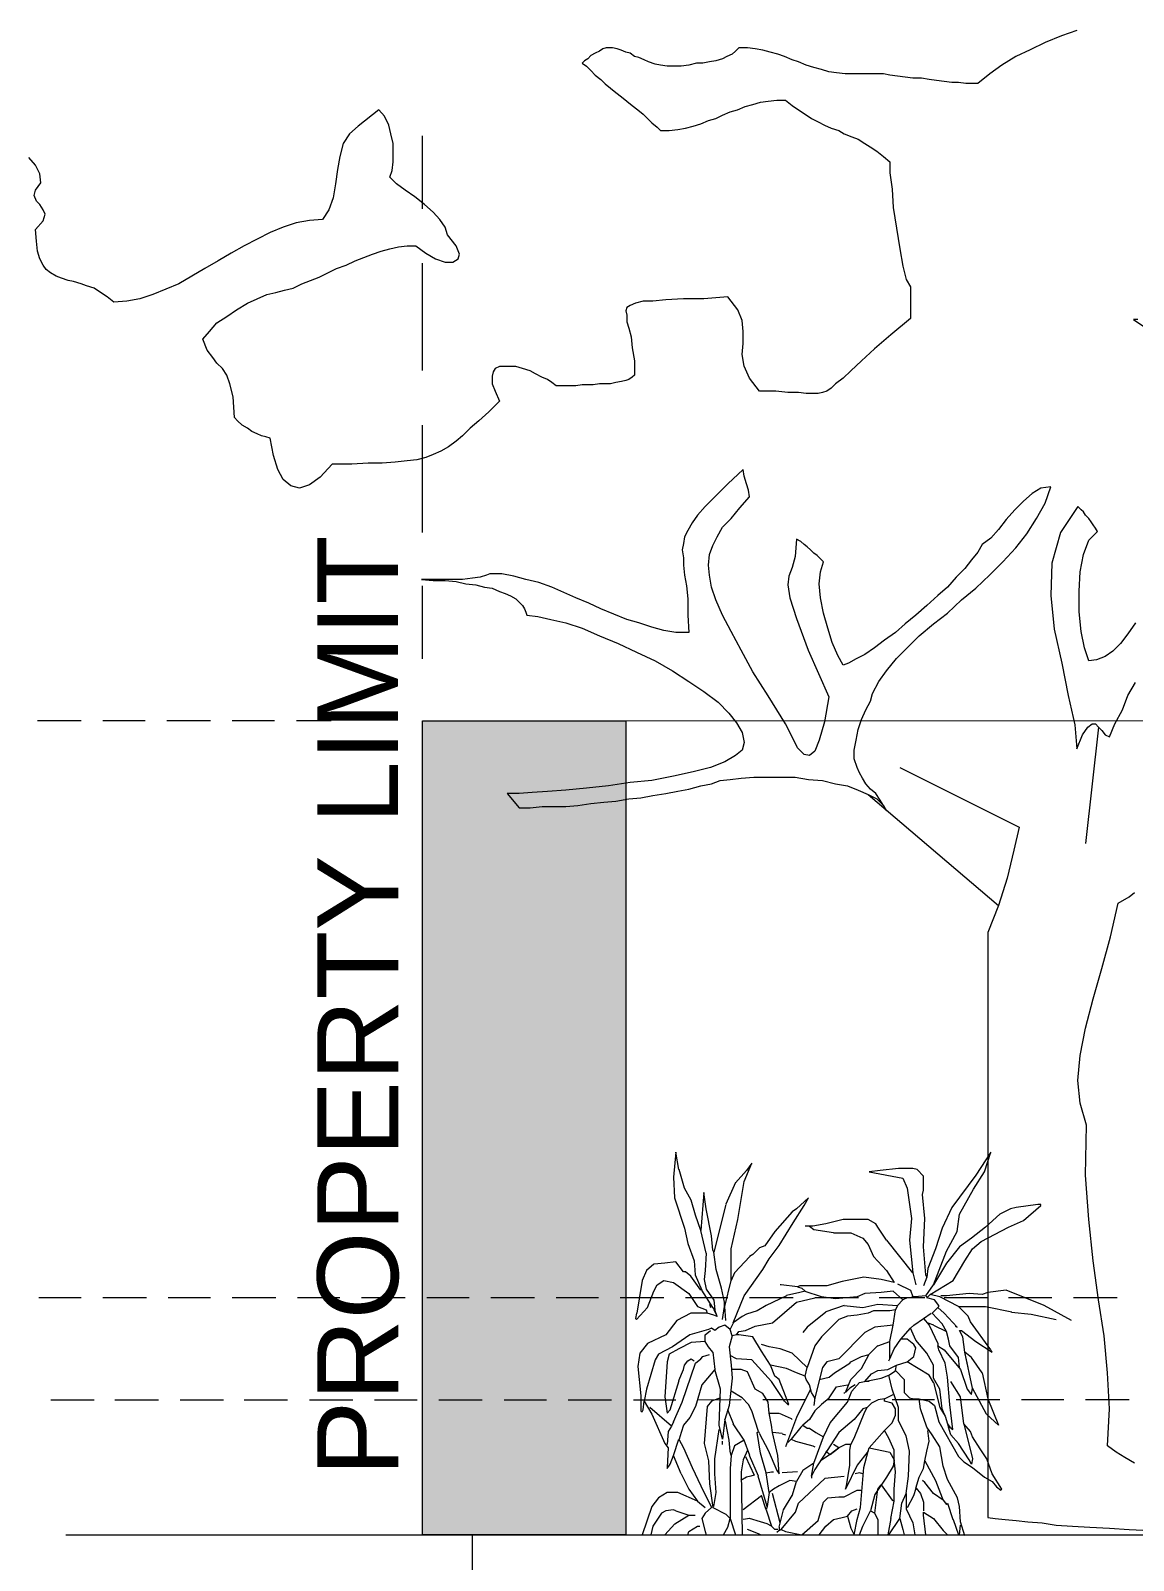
# Model space of a CAD drawing. Header units: metres. Extents: x 14 to 155, y 0 to 125.
# Drawn here: x 18.399 to 20.023, y 50.027 to 52.28 of the extents above; entities that cross this region are included whole.
import ezdxf

# ---------------------------------------------------------------- set-up
doc = ezdxf.new("R2010")
doc.units = ezdxf.units.M
doc.layers.add('PDF3_Geometry', color=9, linetype='Continuous', true_color=0x808080)
doc.layers.add('PDF_Geometry', color=7, linetype='Continuous', true_color=0xc0c0c0)
doc.layers.add('PDF3_Solid Fills', color=7, linetype='Continuous')
doc.layers.add('PDF3_Text', color=255, linetype='Continuous')
doc.styles.add('PDF Arial', font='arial.ttf')

msp = doc.modelspace()

# ---------------------------------------------------------------- linework, layer by layer
at = {"layer": 'PDF3_Geometry', "color": 0, "lineweight": 0}
for points in [[(18.976, 52.0174), (18.976, 52.1246)], [(18.976, 51.779), (18.976, 51.9374)], [(20.0291, 51.8542), (20.0226, 51.8542), (20.0467, 51.8382)], [(18.976, 51.5405), (18.976, 51.6989)], [(20.0259, 51.4076), (20.0147, 51.3917), (20.0035, 51.3773), (19.9923, 51.3661), (19.9811, 51.3581), (19.9683, 51.3533), (19.9571, 51.3517), (19.9506, 51.3709), (19.9459, 51.3949), (19.9427, 51.4237), (19.9427, 51.4541), (19.9443, 51.4829), (19.949, 51.5085), (19.9571, 51.5293), (19.9698, 51.5421), (19.9667, 51.5469), (19.9635, 51.5517), (19.9603, 51.5565), (19.9571, 51.5613), (19.9522, 51.5661), (19.949, 51.5709), (19.9458, 51.5742), (19.9411, 51.5789), (19.9155, 51.5405), (19.9026, 51.4957), (19.901, 51.4477), (19.9058, 51.3981), (19.9171, 51.3485), (19.9266, 51.3005), (19.9363, 51.2573), (19.9395, 51.222), (19.9475, 51.2428), (19.9555, 51.2541), (19.9619, 51.2589), (19.9667, 51.2589), (19.9715, 51.2541), (19.9762, 51.2492), (19.9811, 51.2428), (19.9875, 51.2396), (19.9955, 51.2589), (20.0067, 51.2797), (20.0147, 51.3005), (20.0259, 51.3196)], [(18.976, 51.3548), (18.976, 51.4621)], [(18.4735, 51.2636), (18.4095, 51.2636)], [(18.5679, 51.2636), (18.5055, 51.2636)], [(18.6639, 51.2636), (18.5999, 51.2636)], [(18.7584, 51.2636), (18.6959, 51.2636)], [(18.8416, 51.2636), (18.7904, 51.2636)], [(19.9715, 51.2541), (19.9522, 51.0829)], [(19.6786, 51.1948), (19.8546, 51.1068)], [(19.6322, 51.1548), (19.8242, 50.9916)], [(19.8546, 51.1068), (19.8467, 51.0732), (19.837, 51.0316), (19.8243, 50.9916), (19.8082, 50.9515), (19.8083, 50.0906), (19.8194, 50.089), (19.8339, 50.0874), (19.8499, 50.0858), (19.8675, 50.0841), (19.8882, 50.0825), (19.9091, 50.0793), (19.9331, 50.0777), (19.9587, 50.0762), (19.9875, 50.0746), (20.0163, 50.073), (20.0467, 50.0714)], [(20.0243, 50.1706), (20.0099, 50.1786), (19.9971, 50.1866), (19.9843, 50.1962), (19.9875, 50.2506), (19.9843, 50.3034), (19.9795, 50.3578), (19.9715, 50.4107), (19.9635, 50.4682), (19.957, 50.5291), (19.9523, 50.5947), (19.9538, 50.6683), (19.9443, 50.7003), (19.9411, 50.7339), (19.9443, 50.7707), (19.9522, 50.8107), (19.9635, 50.8539), (19.9762, 50.8988), (19.9891, 50.9452), (20.0002, 50.9948), (20.0163, 51.0044), (20.0242, 51.0108)], [(18.4735, 50.4138), (18.4111, 50.4138)], [(18.5696, 50.4138), (18.5055, 50.4138)], [(18.664, 50.4138), (18.6015, 50.4138)], [(18.76, 50.4138), (18.696, 50.4138)], [(18.8544, 50.4138), (18.792, 50.4138)], [(18.9504, 50.4138), (18.8864, 50.4138)], [(19.0449, 50.4138), (18.9824, 50.4138)], [(19.1409, 50.4138), (19.0769, 50.4138)], [(19.2353, 50.4138), (19.1729, 50.4138)], [(19.3313, 50.4138), (19.2673, 50.4138)], [(19.4258, 50.4138), (19.3633, 50.4138)], [(19.5218, 50.4138), (19.4577, 50.4138)], [(19.5266, 50.4075), (19.5538, 50.4138)], [(19.6178, 50.4138), (19.5538, 50.4138)], [(19.6162, 50.4154), (19.5842, 50.4122)], [(19.7123, 50.4138), (19.6482, 50.4138)], [(19.7154, 50.4138), (19.7123, 50.4138)], [(19.8083, 50.4138), (19.7442, 50.4138)], [(19.9027, 50.4139), (19.8386, 50.4138)], [(19.9987, 50.4139), (19.9346, 50.4139)], [(18.4928, 50.2634), (18.4287, 50.2634)], [(18.5872, 50.2634), (18.5231, 50.2634)], [(18.6832, 50.2634), (18.6192, 50.2634)], [(18.7776, 50.2634), (18.7136, 50.2634)], [(18.8736, 50.2634), (18.8096, 50.2634)], [(18.9681, 50.2634), (18.9056, 50.2634)], [(19.0641, 50.2634), (19, 50.2634)], [(19.1585, 50.2634), (19.0961, 50.2634)], [(19.2545, 50.2634), (19.1905, 50.2634)], [(19.3489, 50.2634), (19.2865, 50.2634)], [(19.445, 50.2635), (19.3809, 50.2634)], [(19.4018, 50.2619), (19.3954, 50.2539)], [(19.5394, 50.2635), (19.4769, 50.2635)], [(19.6354, 50.2635), (19.5714, 50.2635)], [(19.7298, 50.2635), (19.6674, 50.2635)], [(19.8259, 50.2635), (19.7619, 50.2635)], [(19.9203, 50.2635), (19.8579, 50.2635)], [(20.0163, 50.2635), (19.9523, 50.2635)], [(19.0497, 49.4744), (19.0497, 50.065)], [(19.4738, 50.065), (19.4706, 50.0666)]]:
    msp.add_lwpolyline(points, dxfattribs=at)
msp.add_lwpolyline([(19.6594, 51.1308), (19.6546, 51.1387), (19.6498, 51.1468), (19.6433, 51.1564), (19.6354, 51.1627), (19.629, 51.1708), (19.6241, 51.1788), (19.6193, 51.1867), (19.6162, 51.1948), (19.6114, 51.2076), (19.6114, 51.2204), (19.6146, 51.2348), (19.6177, 51.2508), (19.6225, 51.2652), (19.629, 51.2796), (19.6354, 51.2924), (19.6386, 51.3037), (19.6481, 51.3212), (19.6594, 51.3372), (19.6738, 51.3549), (19.6897, 51.3708), (19.7074, 51.3884), (19.7282, 51.406), (19.749, 51.4221), (19.7698, 51.4413), (19.7906, 51.4588), (19.8114, 51.4781), (19.8306, 51.4973), (19.8498, 51.5181), (19.8658, 51.5389), (19.8802, 51.5613), (19.893, 51.5837), (19.9011, 51.6077), (19.8866, 51.6061), (19.8738, 51.5981), (19.861, 51.5869), (19.8482, 51.5741), (19.8354, 51.5597), (19.8242, 51.5453), (19.813, 51.5324), (19.8002, 51.5229), (19.7938, 51.5117), (19.7841, 51.5005), (19.7746, 51.4877), (19.7617, 51.4749), (19.749, 51.4604), (19.7346, 51.4477), (19.7186, 51.4332), (19.7026, 51.4189), (19.6866, 51.406), (19.6722, 51.3932), (19.6562, 51.382), (19.6417, 51.3708), (19.6274, 51.3612), (19.6146, 51.3548), (19.6034, 51.3484), (19.5953, 51.3452), (19.5874, 51.3596), (19.5794, 51.3788), (19.5729, 51.3997), (19.5665, 51.4221), (19.5618, 51.4445), (19.5602, 51.4653), (19.5618, 51.4828), (19.5665, 51.4973), (19.5618, 51.502), (19.557, 51.5068), (19.5521, 51.5101), (19.5473, 51.5149), (19.5425, 51.5197), (19.5378, 51.5229), (19.5329, 51.5276), (19.5265, 51.5308), (19.5249, 51.5052), (19.5201, 51.4893), (19.5154, 51.4764), (19.5138, 51.4636), (19.517, 51.4445), (19.5265, 51.414), (19.5441, 51.3676), (19.5745, 51.2988), (19.5681, 51.262), (19.5602, 51.2348), (19.5537, 51.2188), (19.5457, 51.2124), (19.5378, 51.214), (19.5281, 51.2236), (19.5201, 51.2396), (19.5106, 51.2588), (19.4849, 51.3004), (19.4625, 51.3356), (19.445, 51.3676), (19.4305, 51.3948), (19.4177, 51.4189), (19.4081, 51.4413), (19.4017, 51.4604), (19.3985, 51.478), (19.3969, 51.4925), (19.3985, 51.5084), (19.4033, 51.5213), (19.4097, 51.5341), (19.4177, 51.5484), (19.4305, 51.5613), (19.4434, 51.5772), (19.4577, 51.5933), (19.4561, 51.6029), (19.4529, 51.6125), (19.4497, 51.6236), (19.4481, 51.6333), (19.4257, 51.6125), (19.4065, 51.5933), (19.3921, 51.5789), (19.3809, 51.5661), (19.3729, 51.5548), (19.3665, 51.5437), (19.3617, 51.5341), (19.3601, 51.5244), (19.3585, 51.5149), (19.3601, 51.5036), (19.3601, 51.4925), (19.3617, 51.478), (19.3649, 51.462), (19.3665, 51.4429), (19.3665, 51.4189), (19.3681, 51.3932), (19.3489, 51.3932), (19.3313, 51.3965), (19.3137, 51.4012), (19.2945, 51.4076), (19.2768, 51.4124), (19.2577, 51.4205), (19.2385, 51.4284), (19.2209, 51.4364), (19.2017, 51.4445), (19.184, 51.4524), (19.1665, 51.4604), (19.1473, 51.4669), (19.1281, 51.4716), (19.1104, 51.4764), (19.0928, 51.4796), (19.0753, 51.4796), (19.0704, 51.478), (19.0608, 51.4748), (19.0496, 51.4732), (19.0352, 51.4716), (19.0192, 51.4716), (19.0048, 51.4716), (18.9888, 51.4716), (18.9744, 51.4716), (18.992, 51.47), (19.0096, 51.47), (19.0256, 51.4685), (19.04, 51.4653), (19.0545, 51.4636), (19.0672, 51.4604), (19.0785, 51.4588), (19.0896, 51.454), (19.0977, 51.4508), (19.1057, 51.4476), (19.1136, 51.4429), (19.1184, 51.438), (19.1233, 51.4332), (19.1265, 51.4284), (19.1281, 51.4236), (19.1297, 51.4189), (19.1457, 51.4172), (19.1648, 51.4124), (19.1872, 51.4076), (19.2113, 51.3996), (19.2369, 51.3884), (19.2641, 51.3772), (19.2913, 51.3644), (19.3185, 51.3517), (19.3441, 51.3372), (19.3681, 51.3212), (19.3905, 51.3068), (19.4113, 51.2908), (19.4273, 51.2748), (19.4385, 51.2604), (19.4466, 51.246), (19.4497, 51.2316), (19.4466, 51.2204), (19.4369, 51.2124), (19.421, 51.2028), (19.4001, 51.1948), (19.3745, 51.1884), (19.3457, 51.182), (19.3137, 51.1756), (19.2817, 51.1724), (19.2497, 51.1676), (19.2177, 51.1643), (19.1872, 51.1611), (19.16, 51.1595), (19.1376, 51.1579), (19.1184, 51.1564), (19.1073, 51.1564), (19.1009, 51.1564), (19.1184, 51.1355), (19.1344, 51.1355), (19.1521, 51.1371), (19.1697, 51.1371), (19.1872, 51.1371), (19.2049, 51.1387), (19.2241, 51.1419), (19.2433, 51.1436), (19.2609, 51.1452), (19.28, 51.1484), (19.2977, 51.15), (19.3153, 51.1532), (19.3345, 51.1564), (19.3521, 51.1596), (19.3681, 51.1627), (19.3857, 51.1676), (19.4017, 51.1708), (19.4145, 51.1756), (19.4289, 51.1772), (19.445, 51.1788), (19.4641, 51.1804), (19.4833, 51.1804), (19.5041, 51.1804), (19.5249, 51.1804), (19.5442, 51.1772), (19.565, 51.1756), (19.5842, 51.1708), (19.6017, 51.1676), (19.6177, 51.1612), (19.6322, 51.1548), (19.6449, 51.1484), (19.6546, 51.1387)], close=True, dxfattribs=at)
at = {"layer": 'PDF3_Geometry', "color": 0, "lineweight": 5}
msp.add_lwpolyline([(18.9761, 51.2636), (19.2753, 51.2636), (19.2754, 50.065), (18.9761, 50.065)], close=True, dxfattribs=at)
for points in [[(19.2753, 51.2636), (27.6708, 51.2639)], [(18.4512, 50.0649), (25.6703, 50.0652), (25.6703, 50.2637), (30.4714, 50.2639), (30.4714, 50.4143), (37.0713, 50.4145), (49.4724, 50.0661), (50.6934, 50.0662)]]:
    msp.add_lwpolyline(points, dxfattribs=at)
at = {"layer": 'PDF3_Solid Fills', "color": 0, "transparency": 33554559}
for points in [[(19.2753, 51.2636), (18.976, 51.2636), (19.2753, 50.065)], [(18.976, 51.2636), (19.2753, 50.065), (18.9761, 50.065)]]:
    msp.add_solid(points, dxfattribs=at)
at = {"layer": 'PDF_Geometry', "color": 0, "lineweight": 0}
for points in [[(19.9394, 52.2798), (19.917, 52.2719), (19.893, 52.2622), (19.8706, 52.2511), (19.8497, 52.2414), (19.8289, 52.2286), (19.8114, 52.2158), (19.7938, 52.2015), (19.7841, 52.2015), (19.7762, 52.2015), (19.765, 52.203), (19.7553, 52.203), (19.7442, 52.2046), (19.7329, 52.2062), (19.7218, 52.2078), (19.7105, 52.2094), (19.6978, 52.2094), (19.6865, 52.211), (19.6754, 52.2126), (19.6641, 52.2142), (19.6546, 52.2158), (19.6433, 52.2158), (19.6353, 52.2158), (19.6258, 52.2158), (19.6113, 52.2158), (19.5985, 52.2158), (19.5857, 52.2174), (19.5745, 52.219), (19.5633, 52.2223), (19.5521, 52.2254), (19.5409, 52.2286), (19.5297, 52.2334), (19.5201, 52.2366), (19.5089, 52.2414), (19.4993, 52.2447), (19.488, 52.2479), (19.4769, 52.251), (19.4657, 52.2526), (19.4545, 52.2542), (19.4416, 52.2542), (19.4369, 52.2494), (19.4321, 52.2447), (19.4241, 52.2414), (19.4176, 52.2382), (19.4081, 52.235), (19.3985, 52.2334), (19.3889, 52.2318), (19.3793, 52.2318), (19.368, 52.2286), (19.3569, 52.227), (19.3456, 52.227), (19.3361, 52.227), (19.3264, 52.2286), (19.3184, 52.2302), (19.3089, 52.2334), (19.3024, 52.2366), (19.2944, 52.2398), (19.2881, 52.2414), (19.2817, 52.2463), (19.2752, 52.2478), (19.2688, 52.251), (19.2625, 52.2526), (19.256, 52.2542), (19.2496, 52.2542), (19.2464, 52.2542), (19.2417, 52.2526), (19.2369, 52.2494), (19.2304, 52.2462), (19.224, 52.2431), (19.2193, 52.2382), (19.2145, 52.235), (19.2112, 52.2318), (19.2177, 52.227), (19.224, 52.2207), (19.2304, 52.2142), (19.2385, 52.2078), (19.2448, 52.2014), (19.2528, 52.195), (19.2609, 52.1886), (19.2689, 52.1822), (19.2768, 52.1758), (19.2849, 52.1694), (19.2929, 52.163), (19.3008, 52.1566), (19.3073, 52.1502), (19.3137, 52.1438), (19.3216, 52.1374), (19.3264, 52.1326), (19.3393, 52.1326), (19.3521, 52.1342), (19.3633, 52.1358), (19.3745, 52.139), (19.3857, 52.1422), (19.3969, 52.147), (19.4081, 52.1502), (19.4176, 52.155), (19.4289, 52.1598), (19.44, 52.163), (19.4513, 52.1678), (19.4625, 52.171), (19.4737, 52.1743), (19.4849, 52.1758), (19.4977, 52.1774), (19.5105, 52.1774), (19.5201, 52.1694), (19.5297, 52.163), (19.5393, 52.1566), (19.5489, 52.1502), (19.5586, 52.1454), (19.5681, 52.1406), (19.5777, 52.1358), (19.5889, 52.1326), (19.5969, 52.1278), (19.6081, 52.123), (19.6177, 52.1198), (19.6274, 52.1134), (19.6353, 52.1086), (19.6449, 52.1022), (19.6546, 52.0942), (19.6641, 52.0862), (19.6641, 52.0702), (19.6673, 52.0462), (19.6689, 52.019), (19.6738, 51.9885), (19.6786, 51.9582), (19.6833, 51.9326), (19.6881, 51.9133), (19.6946, 51.9022), (19.6946, 51.8558), (19.6657, 51.8318), (19.6417, 51.811), (19.6225, 51.7933), (19.6066, 51.7789), (19.5953, 51.7677), (19.5842, 51.7597), (19.5777, 51.7533), (19.5713, 51.7485), (19.5649, 51.7469), (19.5586, 51.7453), (19.5505, 51.7453), (19.5409, 51.7453), (19.5297, 51.7469), (19.5138, 51.7469), (19.4961, 51.7485), (19.4721, 51.7485), (19.4577, 51.7677), (19.4497, 51.7854), (19.4465, 51.8029), (19.4481, 51.8189), (19.4481, 51.8366), (19.4465, 51.8526), (19.4401, 51.8685), (19.4257, 51.8877), (19.3905, 51.8846), (19.3601, 51.8846), (19.3345, 51.883), (19.3153, 51.8814), (19.3008, 51.8814), (19.2897, 51.8782), (19.2817, 51.8749), (19.2768, 51.8717), (19.2752, 51.8669), (19.2768, 51.8605), (19.2768, 51.8509), (19.28, 51.8413), (19.2833, 51.8285), (19.2849, 51.8125), (19.2881, 51.7933), (19.2881, 51.7725), (19.2849, 51.7693), (19.28, 51.7661), (19.2752, 51.7645), (19.2689, 51.7629), (19.2609, 51.7614), (19.2528, 51.7597), (19.2449, 51.7597), (19.2369, 51.7597), (19.2272, 51.7581), (19.2193, 51.7581), (19.2112, 51.7581), (19.2016, 51.7565), (19.1937, 51.7565), (19.1856, 51.7565), (19.1792, 51.7565), (19.1729, 51.7565), (19.1665, 51.7614), (19.16, 51.7661), (19.152, 51.7693), (19.1424, 51.7741), (19.1344, 51.7789), (19.1233, 51.7821), (19.1136, 51.7853), (19.1056, 51.7853), (19.096, 51.7853), (19.0896, 51.7853), (19.0832, 51.7821), (19.08, 51.7773), (19.0785, 51.7709), (19.0785, 51.7597), (19.0832, 51.7485), (19.0896, 51.7341), (19.0736, 51.7181), (19.0592, 51.7053), (19.0464, 51.6941), (19.0352, 51.6829), (19.0256, 51.6749), (19.0144, 51.6668), (19.0032, 51.6605), (18.992, 51.6557), (18.9808, 51.6509), (18.968, 51.6477), (18.9536, 51.6461), (18.936, 51.6444), (18.9168, 51.6428), (18.896, 51.6428), (18.872, 51.6412), (18.8431, 51.6412), (18.8256, 51.622), (18.8096, 51.6109), (18.7951, 51.6061), (18.7824, 51.6093), (18.7711, 51.6188), (18.7632, 51.6333), (18.7568, 51.6541), (18.7519, 51.6797), (18.7455, 51.6813), (18.7392, 51.6829), (18.7328, 51.686), (18.7247, 51.6892), (18.7183, 51.6941), (18.7104, 51.6989), (18.7039, 51.7053), (18.6991, 51.71), (18.6975, 51.7405), (18.6927, 51.7596), (18.688, 51.7725), (18.6815, 51.7821), (18.6735, 51.7901), (18.6672, 51.7981), (18.6591, 51.8093), (18.6527, 51.8253), (18.6624, 51.8365), (18.6735, 51.8493), (18.688, 51.8589), (18.7023, 51.8685), (18.7183, 51.8782), (18.7328, 51.8845), (18.7471, 51.8909), (18.76, 51.8941), (18.7727, 51.8973), (18.7856, 51.9006), (18.7983, 51.9069), (18.8112, 51.9117), (18.824, 51.9165), (18.8367, 51.923), (18.8496, 51.9293), (18.8639, 51.9341), (18.8768, 51.9405), (18.8895, 51.9454), (18.9024, 51.9502), (18.9152, 51.9549), (18.928, 51.9581), (18.9408, 51.9613), (18.9536, 51.9629), (18.9664, 51.9629), (18.9808, 51.9518), (18.9952, 51.9437), (19.0096, 51.9389), (19.0208, 51.9389), (19.0288, 51.9437), (19.0304, 51.9502), (19.0256, 51.9629), (19.0128, 51.9789), (19.0096, 51.9901), (19.0016, 52.0014), (18.992, 52.0125), (18.9792, 52.0238), (18.9648, 52.0349), (18.9504, 52.0446), (18.9376, 52.0541), (18.928, 52.0638), (18.9312, 52.0734), (18.9327, 52.0862), (18.9327, 52.0989), (18.9327, 52.1134), (18.9296, 52.1277), (18.9264, 52.1406), (18.92, 52.1534), (18.9119, 52.163), (18.8816, 52.139), (18.8688, 52.1277), (18.8591, 52.1134), (18.8544, 52.0942), (18.8512, 52.0749), (18.848, 52.0541), (18.8447, 52.0333), (18.8383, 52.0158), (18.8288, 52.0013), (18.8096, 51.9998), (18.7903, 51.9966), (18.7711, 51.9901), (18.7519, 51.9821), (18.7328, 51.9726), (18.7136, 51.9629), (18.6943, 51.9517), (18.6751, 51.9405), (18.6559, 51.9293), (18.6367, 51.9181), (18.6176, 51.9069), (18.5983, 51.899), (18.5791, 51.8909), (18.5599, 51.8845), (18.5407, 51.8813), (18.5215, 51.8797), (18.5119, 51.8877), (18.5023, 51.8941), (18.4927, 51.9005), (18.4815, 51.9037), (18.4735, 51.9069), (18.4623, 51.9101), (18.4543, 51.9117), (18.4447, 51.9149), (18.4367, 51.9181), (18.4286, 51.923), (18.4223, 51.9277), (18.4175, 51.9341), (18.4127, 51.9437), (18.4095, 51.9549), (18.4078, 51.9694), (18.4062, 51.9869), (18.4175, 51.9997), (18.4207, 52.0093), (18.4175, 52.0158), (18.4127, 52.0237), (18.4078, 52.0285), (18.4046, 52.0366), (18.4062, 52.0446), (18.4143, 52.0557), (18.4127, 52.0686), (18.4062, 52.0813), (18.3967, 52.0926)], [(19.3537, 50.6027), (19.3489, 50.6282), (19.3458, 50.5915)], [(19.4498, 50.5851), (19.461, 50.6123), (19.4529, 50.6012)], [(19.8035, 50.5995), (19.813, 50.6283), (19.7906, 50.5947), (19.7554, 50.5467)], [(19.3457, 50.5915), (19.3473, 50.5611)], [(19.3617, 50.5755), (19.3538, 50.6027)], [(19.453, 50.6011), (19.4369, 50.5834)], [(19.6498, 50.6011), (19.6338, 50.5995)], [(19.6338, 50.5995), (19.6834, 50.5899)], [(19.7138, 50.489), (19.7154, 50.5307), (19.7122, 50.5658), (19.7138, 50.5723), (19.7138, 50.5931), (19.7043, 50.6027), (19.6978, 50.6043), (19.677, 50.6043), (19.6498, 50.6011)], [(19.6834, 50.5899), (19.6898, 50.5755)], [(19.7666, 50.5371), (19.7874, 50.574), (19.8035, 50.5996)], [(19.405, 50.4811), (19.4034, 50.4842), (19.4018, 50.5051), (19.3937, 50.5451), (19.3905, 50.5691), (19.3857, 50.513), (19.3778, 50.5354), (19.3714, 50.5578), (19.3617, 50.5755)], [(19.4369, 50.5835), (19.4225, 50.5516)], [(19.4434, 50.5467), (19.4497, 50.5851)], [(19.6898, 50.5755), (19.6962, 50.5307), (19.693, 50.4987), (19.6978, 50.4507), (19.6595, 50.4987)], [(19.3473, 50.5611), (19.3618, 50.5163), (19.3666, 50.4939), (19.3761, 50.4683)], [(19.4225, 50.5515), (19.4049, 50.4811)], [(19.4305, 50.4394), (19.4305, 50.4858), (19.4401, 50.5291), (19.4434, 50.5467)], [(19.501, 50.4907), (19.5218, 50.5243), (19.5378, 50.5499), (19.5442, 50.5611), (19.5266, 50.5451), (19.5202, 50.5403)], [(19.7555, 50.5467), (19.741, 50.5163), (19.7315, 50.4859)], [(19.8386, 50.5179), (19.861, 50.5275), (19.8866, 50.5499), (19.8866, 50.5515), (19.8818, 50.5515), (19.8499, 50.5467), (19.8418, 50.5451), (19.8258, 50.5371)], [(19.5202, 50.5403), (19.4946, 50.5115)], [(19.5698, 50.5227), (19.5506, 50.5195)], [(19.5954, 50.5291), (19.5698, 50.5227)], [(19.6322, 50.5291), (19.5954, 50.5291)], [(19.6594, 50.4987), (19.6466, 50.5179), (19.6434, 50.5227), (19.6322, 50.5291)], [(19.8259, 50.5371), (19.8051, 50.5179), (19.7843, 50.5019), (19.7666, 50.489), (19.7474, 50.465), (19.7282, 50.4331), (19.7474, 50.4827), (19.7634, 50.5114), (19.7666, 50.537)], [(19.3937, 50.4795), (19.3858, 50.513)], [(19.4946, 50.5114), (19.4801, 50.4906), (19.4722, 50.4874), (19.4626, 50.4779), (19.4577, 50.4746)], [(19.5506, 50.5195), (19.5393, 50.5195)], [(19.5458, 50.5195), (19.5522, 50.5147)], [(19.5522, 50.5147), (19.581, 50.5099)], [(19.581, 50.5098), (19.6066, 50.5098)], [(19.6066, 50.5098), (19.6242, 50.5019)], [(19.6242, 50.5019), (19.6322, 50.4923), (19.6402, 50.4747)], [(19.7858, 50.4859), (19.7987, 50.497), (19.8386, 50.5178)], [(19.3937, 50.4795), (19.3921, 50.4539), (19.3906, 50.441), (19.3937, 50.4267), (19.405, 50.4106)], [(19.4082, 50.4555), (19.405, 50.4811)], [(19.4578, 50.4747), (19.4354, 50.4507)], [(19.4866, 50.4715), (19.501, 50.4907)], [(19.6402, 50.4747), (19.6594, 50.4539)], [(19.7314, 50.4858), (19.7202, 50.4571), (19.7186, 50.4442), (19.717, 50.4475), (19.7138, 50.4891)], [(19.7746, 50.4683), (19.7858, 50.4859)], [(19.3057, 50.4539), (19.2994, 50.4394)], [(19.3169, 50.4634), (19.3057, 50.4539)], [(19.3489, 50.4667), (19.3329, 50.4651), (19.317, 50.4635)], [(19.3601, 50.4523), (19.3489, 50.4667)], [(19.3857, 50.4251), (19.3713, 50.4459), (19.3633, 50.4523), (19.3601, 50.4523)], [(19.3761, 50.4683), (19.3777, 50.4475), (19.3873, 50.4251)], [(19.4177, 50.3819), (19.4209, 50.4011), (19.4209, 50.4075), (19.4161, 50.4283), (19.4082, 50.4555)], [(19.4498, 50.417), (19.4769, 50.4555)], [(19.477, 50.4555), (19.4865, 50.4715)], [(19.6594, 50.4539), (19.6707, 50.4362), (19.6514, 50.441), (19.6258, 50.4443)], [(19.7378, 50.4154), (19.7234, 50.4186), (19.7571, 50.4394), (19.7747, 50.4682)], [(19.2993, 50.4394), (19.2914, 50.3914)], [(19.3073, 50.3995), (19.3169, 50.4235), (19.3218, 50.433), (19.3313, 50.4395), (19.3458, 50.4363)], [(19.3457, 50.4362), (19.3681, 50.4202)], [(19.4226, 50.3803), (19.421, 50.4011), (19.4305, 50.4395)], [(19.4353, 50.4507), (19.4306, 50.4395)], [(19.5282, 50.4299), (19.5042, 50.4331), (19.5026, 50.4331)], [(19.5314, 50.4315), (19.5282, 50.4299), (19.5346, 50.4283), (19.5394, 50.4235), (19.5314, 50.4219), (19.5122, 50.4171)], [(19.5938, 50.4378), (19.5714, 50.4315), (19.5314, 50.4315)], [(19.6258, 50.4442), (19.5938, 50.4378)], [(19.6754, 50.4347), (19.6946, 50.4251), (19.6978, 50.4155), (19.6946, 50.4139), (19.6898, 50.4139), (19.6834, 50.4107)], [(19.6978, 50.4507), (19.7026, 50.4331)], [(19.7186, 50.4442), (19.7138, 50.4314)], [(19.717, 50.417), (19.7283, 50.4331)], [(19.3681, 50.4202), (19.381, 50.401), (19.3937, 50.3962), (19.3953, 50.3914), (19.3874, 50.3914), (19.3713, 50.3914)], [(19.4034, 50.3995), (19.3873, 50.4251)], [(19.405, 50.4106), (19.4066, 50.3962), (19.4034, 50.3995)], [(19.453, 50.3898), (19.4466, 50.3866), (19.4337, 50.377), (19.4498, 50.417)], [(19.5122, 50.417), (19.4818, 50.4026), (19.469, 50.3946)], [(19.4914, 50.3771), (19.5266, 50.4075)], [(19.5842, 50.4122), (19.5634, 50.4154), (19.5394, 50.4234)], [(19.6274, 50.4202), (19.6161, 50.4154)], [(19.669, 50.4235), (19.6514, 50.4219), (19.6274, 50.4203)], [(19.669, 50.4235), (19.6834, 50.4107), (19.6754, 50.4027)], [(19.7186, 50.4154), (19.717, 50.417), (19.701, 50.4154), (19.6978, 50.4154)], [(19.7298, 50.4107), (19.7185, 50.4138), (19.7234, 50.4186)], [(19.7603, 50.3723), (19.7634, 50.3707), (19.7442, 50.3915), (19.7347, 50.3995), (19.7363, 50.4011), (19.7363, 50.4027), (19.7299, 50.4107)], [(19.813, 50.3371), (19.7827, 50.3787), (19.7795, 50.3867), (19.765, 50.4011), (19.7378, 50.4155)], [(19.7811, 50.4202), (19.7475, 50.417), (19.7394, 50.417)], [(19.8002, 50.4186), (19.781, 50.4202)], [(19.9315, 50.3803), (19.8914, 50.4027), (19.8354, 50.4251), (19.8083, 50.4219), (19.8002, 50.4187)], [(19.2913, 50.3914), (19.2897, 50.3835), (19.2913, 50.3819), (19.3074, 50.3995)], [(19.3713, 50.3914), (19.3505, 50.3803)], [(19.405, 50.3962), (19.4097, 50.3866), (19.405, 50.3882), (19.3954, 50.3914)], [(19.3986, 50.4043), (19.4001, 50.3995)], [(19.4098, 50.3866), (19.4066, 50.3962)], [(19.469, 50.3946), (19.4529, 50.3898)], [(19.5698, 50.393), (19.5426, 50.3706)], [(19.597, 50.4027), (19.5698, 50.3931)], [(19.6162, 50.3882), (19.6018, 50.3867), (19.589, 50.3819)], [(19.597, 50.4027), (19.6242, 50.3995), (19.6466, 50.4043), (19.6754, 50.4027), (19.6722, 50.3963), (19.6642, 50.3947), (19.6402, 50.3947), (19.6322, 50.3915)], [(19.6322, 50.3914), (19.6162, 50.3882)], [(19.669, 50.3738), (19.6722, 50.3962)], [(19.7138, 50.3835), (19.7251, 50.3914)], [(19.741, 50.3755), (19.7266, 50.3915), (19.7347, 50.3995)], [(19.765, 50.4011), (19.8051, 50.4011), (19.8435, 50.3931)], [(19.8434, 50.393), (19.8722, 50.3898), (19.909, 50.3819)], [(19.3505, 50.3803), (19.3345, 50.3595), (19.3073, 50.3467)], [(19.4018, 50.369), (19.397, 50.3674), (19.3698, 50.3595)], [(19.3922, 50.3498), (19.3922, 50.3594), (19.4001, 50.3658)], [(19.429, 50.3674), (19.421, 50.3738), (19.4129, 50.3706), (19.4066, 50.3658), (19.4018, 50.369)], [(19.4626, 50.3563), (19.4418, 50.3595), (19.4386, 50.3595), (19.4322, 50.3579), (19.4289, 50.3674), (19.4338, 50.3771)], [(19.4386, 50.3595), (19.4417, 50.3642), (19.4514, 50.3658)], [(19.4514, 50.3658), (19.4658, 50.3722)], [(19.4658, 50.3722), (19.4914, 50.377)], [(19.5426, 50.3706), (19.5362, 50.3626)], [(19.589, 50.3819), (19.5634, 50.3563)], [(19.6274, 50.3627), (19.589, 50.3242)], [(19.6418, 50.3706), (19.6274, 50.3627)], [(19.6626, 50.321), (19.6642, 50.3242), (19.6642, 50.3498), (19.669, 50.3738), (19.6418, 50.3706)], [(19.7283, 50.2891), (19.7218, 50.3002), (19.6898, 50.3194), (19.6994, 50.3274), (19.7026, 50.3402), (19.6994, 50.345), (19.6898, 50.3531), (19.6802, 50.3531), (19.6946, 50.369)], [(19.7026, 50.3514), (19.6946, 50.369), (19.6994, 50.3738), (19.7138, 50.3834), (19.7218, 50.3738), (19.7347, 50.3466), (19.7347, 50.3434)], [(19.7202, 50.3771), (19.7282, 50.3739)], [(19.7282, 50.3738), (19.7474, 50.3642)], [(19.7666, 50.3114), (19.765, 50.3258), (19.7522, 50.3434), (19.7506, 50.3531), (19.7474, 50.3642), (19.741, 50.3754)], [(19.8002, 50.3035), (19.8082, 50.2651), (19.8242, 50.2266), (19.8066, 50.2427), (19.7859, 50.2811), (19.7746, 50.3339), (19.7714, 50.3563), (19.7666, 50.3658), (19.7698, 50.3658), (19.7906, 50.3498), (19.8146, 50.3338), (19.813, 50.337)], [(19.3073, 50.3466), (19.2961, 50.3322)], [(19.3441, 50.3418), (19.3233, 50.3307)], [(19.3697, 50.3595), (19.3441, 50.3418)], [(19.397, 50.3418), (19.3922, 50.3498), (19.3714, 50.3482), (19.3537, 50.3386)], [(19.4034, 50.3339), (19.397, 50.3418)], [(19.4322, 50.3579), (19.4274, 50.3418)], [(19.4274, 50.3418), (19.4305, 50.3146)], [(19.4754, 50.3355), (19.4625, 50.3563)], [(19.5026, 50.3386), (19.4865, 50.3418), (19.4754, 50.345)], [(19.5538, 50.3434), (19.5425, 50.3115)], [(19.5634, 50.3563), (19.5538, 50.3434)], [(19.6338, 50.3307), (19.6466, 50.3435)], [(19.6466, 50.3434), (19.6642, 50.3498)], [(19.6706, 50.3387), (19.6802, 50.3531)], [(19.7282, 50.2954), (19.7282, 50.3147), (19.7186, 50.3323), (19.7026, 50.3515)], [(19.749, 50.2282), (19.7522, 50.2234), (19.757, 50.2202), (19.7522, 50.257), (19.749, 50.297), (19.7458, 50.3178), (19.7363, 50.3371), (19.7347, 50.3434), (19.7442, 50.3371), (19.7682, 50.3083), (19.7778, 50.2795), (19.7827, 50.273), (19.7843, 50.2714), (19.7859, 50.281)], [(19.2961, 50.3323), (19.2929, 50.313), (19.2977, 50.2698), (19.2977, 50.2474)], [(19.3233, 50.3307), (19.3186, 50.3227), (19.3057, 50.2795), (19.3025, 50.2619)], [(19.3393, 50.3307), (19.3362, 50.3195), (19.333, 50.2682), (19.3362, 50.2442), (19.3409, 50.249)], [(19.3537, 50.3386), (19.3393, 50.3307)], [(19.3457, 50.2314), (19.3585, 50.2602), (19.3778, 50.3178), (19.3857, 50.3242), (19.3889, 50.3274), (19.3986, 50.3306)], [(19.3537, 50.2922), (19.3601, 50.3083), (19.3617, 50.3146), (19.3666, 50.321), (19.3714, 50.3242), (19.3761, 50.321)], [(19.4034, 50.3339), (19.4066, 50.3083), (19.3905, 50.289), (19.3873, 50.2859), (19.3778, 50.2539), (19.3697, 50.2379), (19.3601, 50.2266), (19.357, 50.2154)], [(19.5138, 50.257), (19.509, 50.2618), (19.5026, 50.2714), (19.4898, 50.2906), (19.461, 50.3226), (19.4386, 50.3242), (19.429, 50.329)], [(19.5122, 50.3099), (19.4882, 50.3146), (19.4753, 50.3355)], [(19.5202, 50.3323), (19.5026, 50.3386)], [(19.565, 50.3115), (19.5537, 50.2666), (19.549, 50.2746), (19.5458, 50.2859), (19.541, 50.2938), (19.5394, 50.2986), (19.5426, 50.3115), (19.5202, 50.3323)], [(19.5602, 50.2938), (19.5746, 50.297), (19.5826, 50.3034), (19.605, 50.3178), (19.6066, 50.3194), (19.6226, 50.3274), (19.6338, 50.3306)], [(19.5714, 50.3194), (19.565, 50.3115)], [(19.589, 50.3242), (19.5714, 50.3194)], [(19.6226, 50.3099), (19.6338, 50.3307)], [(19.6642, 50.3242), (19.6706, 50.3387)], [(19.6786, 50.3003), (19.6722, 50.3067), (19.6738, 50.3147), (19.6898, 50.3194)], [(19.7795, 50.3115), (19.7747, 50.3339)], [(19.7843, 50.3258), (19.7747, 50.3338)], [(19.8002, 50.3034), (19.7842, 50.3258)], [(19.4146, 50.2794), (19.4066, 50.3082)], [(19.4306, 50.3146), (19.4321, 50.2954), (19.4274, 50.2554), (19.421, 50.2347)], [(19.4546, 50.305), (19.445, 50.3082), (19.4322, 50.3082)], [(19.4658, 50.2794), (19.4545, 50.305)], [(19.5106, 50.2698), (19.501, 50.2938), (19.4946, 50.2986), (19.4882, 50.3146)], [(19.5266, 50.3034), (19.5121, 50.3098)], [(19.5394, 50.2986), (19.5265, 50.3034)], [(19.6066, 50.2938), (19.6226, 50.3099)], [(19.6194, 50.2891), (19.6514, 50.2954)], [(19.6338, 50.2906), (19.6274, 50.2906), (19.637, 50.3018), (19.6466, 50.3067), (19.661, 50.3083), (19.6738, 50.3147)], [(19.6514, 50.2954), (19.6627, 50.3002)], [(19.6674, 50.2794), (19.6626, 50.3002), (19.6722, 50.3066)], [(19.6786, 50.3002), (19.685, 50.2938), (19.685, 50.2746), (19.693, 50.2666), (19.6994, 50.265), (19.7074, 50.265)], [(19.7379, 50.2794), (19.7283, 50.2954)], [(19.3409, 50.249), (19.3538, 50.2922)], [(19.413, 50.2266), (19.4146, 50.2794)], [(19.461, 50.2474), (19.4562, 50.257), (19.4465, 50.2666), (19.4306, 50.2762)], [(19.4866, 50.2442), (19.485, 50.2603), (19.477, 50.273), (19.4658, 50.2795)], [(19.5474, 50.2794), (19.5266, 50.2378)], [(19.5634, 50.2571), (19.5746, 50.2666), (19.5858, 50.2827), (19.6018, 50.2859)], [(19.5762, 50.2298), (19.6018, 50.2602), (19.6082, 50.2762), (19.6194, 50.2891)], [(19.597, 50.2746), (19.597, 50.273)], [(19.613, 50.2859), (19.605, 50.2811), (19.5986, 50.2747), (19.6066, 50.2938)], [(19.677, 50.233), (19.677, 50.2522), (19.6675, 50.2794)], [(19.7282, 50.2891), (19.7378, 50.2522)], [(19.7458, 50.2395), (19.741, 50.2506), (19.7379, 50.2795)], [(19.7827, 50.2171), (19.7731, 50.2282), (19.7682, 50.2682), (19.7539, 50.2907)], [(19.2977, 50.2474), (19.2993, 50.2458), (19.3009, 50.249), (19.3025, 50.2619), (19.3138, 50.2426)], [(19.3426, 50.225), (19.3106, 50.2522)], [(19.3954, 50.2538), (19.3906, 50.1994)], [(19.4146, 50.2666), (19.4017, 50.2619)], [(19.5138, 50.257), (19.5154, 50.257), (19.5106, 50.2698)], [(19.5634, 50.257), (19.5538, 50.2474), (19.5458, 50.2346), (19.5362, 50.2266)], [(19.5538, 50.2619), (19.5538, 50.2666), (19.5522, 50.2555)], [(19.6242, 50.2506), (19.6114, 50.2346)], [(19.6562, 50.2651), (19.6467, 50.2635), (19.637, 50.2587), (19.6306, 50.2522), (19.6242, 50.2506)], [(19.6274, 50.2458), (19.6306, 50.2522)], [(19.6562, 50.2186), (19.6675, 50.2298), (19.6722, 50.2411), (19.6722, 50.2506), (19.6675, 50.2587), (19.6562, 50.2619), (19.6562, 50.2651), (19.6691, 50.2714)], [(19.7186, 50.2234), (19.7091, 50.2506), (19.7074, 50.2651), (19.7218, 50.2619), (19.7299, 50.2554)], [(19.7298, 50.2554), (19.7362, 50.2314)], [(19.7379, 50.2522), (19.7458, 50.2394), (19.7507, 50.2234)], [(19.3137, 50.2426), (19.333, 50.1994)], [(19.3457, 50.2314), (19.3426, 50.225), (19.3378, 50.2169)], [(19.421, 50.2346), (19.4178, 50.2058), (19.413, 50.2266)], [(19.4226, 50.2298), (19.421, 50.2346)], [(19.4274, 50.2042), (19.4226, 50.2298)], [(19.4338, 50.2282), (19.4258, 50.249)], [(19.4498, 50.2042), (19.4337, 50.2282)], [(19.4706, 50.217), (19.461, 50.2474)], [(19.5058, 50.2139), (19.4914, 50.2155), (19.4898, 50.2266), (19.4866, 50.2442), (19.5009, 50.2442)], [(19.501, 50.2442), (19.5186, 50.2363)], [(19.5266, 50.2379), (19.5106, 50.1946)], [(19.5186, 50.2362), (19.5202, 50.2346)], [(19.5666, 50.209), (19.5762, 50.2298)], [(19.6114, 50.2346), (19.589, 50.2154)], [(19.6114, 50.2074), (19.6274, 50.2458)], [(19.6883, 50.2106), (19.6771, 50.233)], [(19.7363, 50.2314), (19.765, 50.1802), (19.773, 50.1722), (19.7859, 50.1643)], [(19.773, 50.2282), (19.7859, 50.177), (19.7843, 50.1691), (19.7811, 50.1754), (19.765, 50.1994), (19.7539, 50.2123)], [(19.3377, 50.217), (19.3361, 50.1978)], [(19.357, 50.1546), (19.3457, 50.1818), (19.3537, 50.2058)], [(19.3537, 50.2058), (19.3601, 50.1929), (19.373, 50.1642), (19.3857, 50.137), (19.4018, 50.105), (19.3922, 50.0969)], [(19.357, 50.2154), (19.3538, 50.2059)], [(19.4066, 50.177), (19.4129, 50.2202)], [(19.469, 50.2155), (19.4706, 50.217), (19.4722, 50.2139)], [(19.4738, 50.185), (19.469, 50.2154)], [(19.4722, 50.2138), (19.485, 50.1898)], [(19.4994, 50.1818), (19.4914, 50.2154)], [(19.5058, 50.2138), (19.5106, 50.2122)], [(19.5138, 50.201), (19.5186, 50.2058)], [(19.533, 50.2234), (19.5186, 50.2058), (19.525, 50.2026), (19.5506, 50.1962), (19.5538, 50.1946)], [(19.533, 50.2234), (19.5362, 50.2266), (19.5425, 50.2218), (19.5458, 50.2218), (19.5554, 50.2155), (19.5665, 50.2091)], [(19.5538, 50.161), (19.549, 50.1514), (19.5522, 50.1705), (19.5666, 50.209)], [(19.589, 50.2155), (19.5538, 50.1611)], [(19.6322, 50.1882), (19.6162, 50.1674), (19.5986, 50.1321), (19.6002, 50.137), (19.605, 50.1674), (19.605, 50.1898), (19.6066, 50.1977), (19.6114, 50.2074)], [(19.6626, 50.2074), (19.6562, 50.2186), (19.6338, 50.193)], [(19.6658, 50.089), (19.6706, 50.1146), (19.6706, 50.1322), (19.6722, 50.1578), (19.6706, 50.1754), (19.6706, 50.1898), (19.6626, 50.2074)], [(19.6883, 50.1258), (19.6915, 50.1514), (19.693, 50.1883), (19.6883, 50.2107)], [(19.7026, 50.1338), (19.7074, 50.1498), (19.7139, 50.1626), (19.7155, 50.1738), (19.7186, 50.1883), (19.7218, 50.2026), (19.7202, 50.2186)], [(19.7266, 50.2122), (19.7186, 50.2233)], [(19.7746, 50.0634), (19.7682, 50.0842), (19.7666, 50.1066), (19.7635, 50.1195), (19.749, 50.1466), (19.7426, 50.1659), (19.7379, 50.1946), (19.7266, 50.2123)], [(19.7539, 50.2122), (19.7507, 50.2233)], [(19.7859, 50.1642), (19.8035, 50.1497), (19.8146, 50.1434), (19.8211, 50.1354), (19.8275, 50.1306), (19.8291, 50.1322), (19.8146, 50.1546), (19.8067, 50.177), (19.7971, 50.1914), (19.7859, 50.209), (19.7827, 50.217)], [(19.3329, 50.1994), (19.3377, 50.193), (19.3361, 50.1642), (19.3361, 50.1626), (19.3409, 50.169), (19.3458, 50.1818)], [(19.3906, 50.1994), (19.3969, 50.1738), (19.3985, 50.1402), (19.4034, 50.105)], [(19.4178, 50.1978), (19.4178, 50.2026)], [(19.4578, 50.1818), (19.4498, 50.2042), (19.4354, 50.1962), (19.4306, 50.1818), (19.429, 50.1882), (19.4274, 50.2042)], [(19.4546, 50.1898), (19.4482, 50.1753), (19.445, 50.1578)], [(19.4818, 50.1562), (19.4738, 50.185)], [(19.485, 50.1898), (19.4978, 50.1594), (19.501, 50.1545), (19.4994, 50.1818)], [(19.5762, 50.1834), (19.5618, 50.1738)], [(19.5698, 50.1882), (19.5762, 50.1834), (19.589, 50.193), (19.5762, 50.1834)], [(19.6066, 50.1978), (19.5986, 50.1978), (19.589, 50.193), (19.581, 50.1978)], [(19.6258, 50.1642), (19.6322, 50.1882), (19.6338, 50.193), (19.6643, 50.1866), (19.6706, 50.1753), (19.669, 50.1658), (19.6594, 50.1497), (19.6418, 50.1241), (19.6354, 50.1001), (19.6418, 50.097)], [(19.405, 50.1066), (19.4082, 50.1274), (19.4066, 50.1546), (19.4066, 50.177)], [(19.4306, 50.1818), (19.429, 50.1626), (19.429, 50.0954), (19.429, 50.089), (19.4226, 50.0954)], [(19.4514, 50.1802), (19.4642, 50.153), (19.4594, 50.1514), (19.453, 50.1498), (19.4449, 50.145)], [(19.4706, 50.1514), (19.4577, 50.1818)], [(19.5522, 50.1706), (19.5362, 50.1595), (19.5266, 50.1435), (19.517, 50.145)], [(19.621, 50.105), (19.6258, 50.1643)], [(19.7155, 50.1738), (19.7315, 50.1451)], [(19.357, 50.1546), (19.3681, 50.1322), (19.381, 50.1146), (19.3522, 50.1274)], [(19.445, 50.1578), (19.4466, 50.065)], [(19.4834, 50.1066), (19.4705, 50.1514)], [(19.501, 50.137), (19.493, 50.1322), (19.4865, 50.1274), (19.4818, 50.1562), (19.4897, 50.1578), (19.493, 50.1578)], [(19.517, 50.145), (19.501, 50.137)], [(19.5042, 50.0729), (19.525, 50.0985), (19.5298, 50.1114), (19.5682, 50.1481)], [(19.5282, 50.1578), (19.5058, 50.1562)], [(19.5202, 50.1225), (19.5266, 50.1434)], [(19.549, 50.1514), (19.549, 50.1482)], [(19.5682, 50.1482), (19.597, 50.1514)], [(19.6242, 50.1546), (19.6194, 50.1562), (19.613, 50.1546)], [(19.6466, 50.0874), (19.6418, 50.097), (19.6466, 50.1322), (19.6514, 50.1386), (19.6674, 50.1162), (19.6706, 50.1146)], [(19.7282, 50.1258), (19.7154, 50.1419), (19.7122, 50.1451)], [(19.7314, 50.145), (19.741, 50.1194), (19.7426, 50.1162), (19.7474, 50.1098), (19.749, 50.1114), (19.757, 50.0874)], [(19.3362, 50.1274), (19.3233, 50.1194), (19.3137, 50.1066)], [(19.3522, 50.1274), (19.3361, 50.1274)], [(19.381, 50.1146), (19.3921, 50.105)], [(19.4754, 50.1225), (19.4482, 50.1017)], [(19.4866, 50.1274), (19.4834, 50.1066), (19.4818, 50.1018), (19.4753, 50.1226)], [(19.5026, 50.0826), (19.4913, 50.1258)], [(19.5074, 50.1018), (19.5202, 50.1226)], [(19.5666, 50.113), (19.573, 50.1194)], [(19.573, 50.1194), (19.589, 50.121), (19.597, 50.121), (19.6162, 50.1305)], [(19.6162, 50.1306), (19.6226, 50.1306)], [(19.6818, 50.1114), (19.6882, 50.1258), (19.6882, 50.1034)], [(19.6899, 50.105), (19.6994, 50.1226), (19.7027, 50.1338), (19.7091, 50.1258), (19.7139, 50.113), (19.7139, 50.1002)], [(19.7426, 50.1162), (19.7282, 50.1257)], [(19.3137, 50.1066), (19.2993, 50.065)], [(19.3281, 50.0969), (19.3153, 50.0777)], [(19.3489, 50.1002), (19.3458, 50.1018), (19.3345, 50.1002), (19.3281, 50.097)], [(19.3474, 50.081), (19.3682, 50.0938)], [(19.3489, 50.1001), (19.3682, 50.0938), (19.3777, 50.0938)], [(19.3922, 50.0969), (19.3874, 50.089)], [(19.4034, 50.105), (19.4226, 50.0954)], [(19.4818, 50.1018), (19.4898, 50.0778), (19.4834, 50.081), (19.4785, 50.0826), (19.4737, 50.0842)], [(19.501, 50.0761), (19.5074, 50.1017)], [(19.5106, 50.0698), (19.5346, 50.065), (19.5586, 50.0858), (19.5666, 50.113)], [(19.5938, 50.0906), (19.6018, 50.0922), (19.6082, 50.1001), (19.6162, 50.1034)], [(19.6018, 50.0922), (19.6066, 50.0745)], [(19.6162, 50.0874), (19.621, 50.105)], [(19.6242, 50.0778), (19.6355, 50.1002)], [(19.6786, 50.089), (19.6818, 50.1114)], [(19.6883, 50.1034), (19.6978, 50.0826), (19.701, 50.065)], [(19.717, 50.065), (19.7139, 50.0938), (19.7139, 50.0985), (19.7283, 50.089)], [(19.3153, 50.0778), (19.3122, 50.065)], [(19.3313, 50.065), (19.3329, 50.065), (19.3474, 50.081)], [(19.3666, 50.065), (19.3682, 50.0698), (19.381, 50.0778), (19.3842, 50.0778)], [(19.3874, 50.089), (19.3921, 50.0698), (19.3937, 50.065)], [(19.4194, 50.065), (19.4257, 50.0761), (19.4289, 50.089), (19.437, 50.065)], [(19.4578, 50.089), (19.4482, 50.0874)], [(19.4706, 50.0666), (19.4545, 50.0729)], [(19.4738, 50.0842), (19.4577, 50.089)], [(19.4994, 50.0729), (19.4946, 50.0729), (19.4898, 50.0777)], [(19.501, 50.0714), (19.4978, 50.0682)], [(19.501, 50.0761), (19.501, 50.0714), (19.5042, 50.0729), (19.5106, 50.0698)], [(19.5602, 50.065), (19.5698, 50.0778)], [(19.5698, 50.0778), (19.581, 50.0874)], [(19.581, 50.0874), (19.5938, 50.0906)], [(19.6066, 50.0745), (19.6114, 50.065), (19.6162, 50.0874)], [(19.6194, 50.065), (19.6242, 50.0778)], [(19.6466, 50.0874), (19.6466, 50.065)], [(19.6658, 50.089), (19.661, 50.065)], [(19.6626, 50.065), (19.6787, 50.089), (19.6834, 50.073), (19.685, 50.065)], [(19.7282, 50.089), (19.7426, 50.0714), (19.749, 50.065)], [(19.7571, 50.0874), (19.7651, 50.065)], [(19.7666, 50.065), (19.7682, 50.0794)]]:
    msp.add_lwpolyline(points, dxfattribs=at)

# ---------------------------------------------------------------- texts
at = {"layer": 'PDF3_Text', "color": 0, "insert": (18.942, 50.1514), "char_height": 0.118948, "attachment_point": 7, "rotation": 90.0022, "style": 'PDF Arial'}
msp.add_mtext('PROPERTY LIMIT', dxfattribs=at)

doc.saveas('drawing.dxf')
